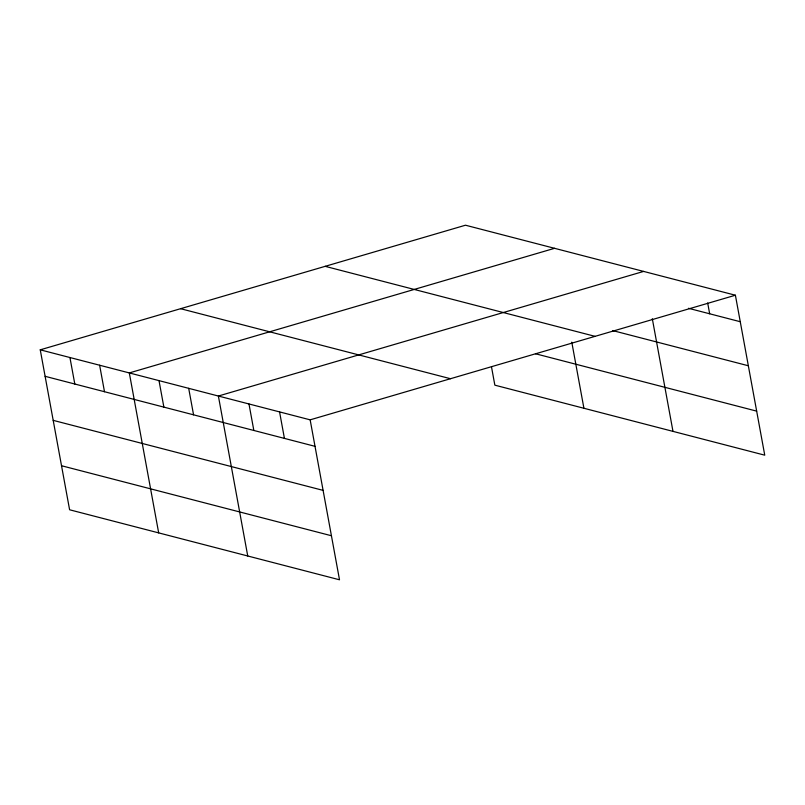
<?xml version="1.0" encoding="UTF-8"?>
<svg xmlns="http://www.w3.org/2000/svg" width="805" height="805" viewBox="0 0 805 805"><rect width="100%" height="100%" fill="white"/><g stroke="black" fill="none" stroke-linecap="round" stroke-linejoin="round"><path stroke-width="1.21" d="M40.25 349.823L310.156 419.838L339.509 579.791L69.602 509.776L40.25 349.823L465.491 225.209L735.398 295.224L764.75 455.177L494.844 385.162L491.483 366.808M554.554 248.312L129.313 372.926L158.676 532.88M643.628 271.416L218.386 396.03L247.739 555.983M310.156 419.838L735.398 295.224M688.486 308.295L740.258 321.718M612.635 330.563L748.338 365.762M325.16 266.334L595.066 336.349M535.456 353.747L756.67 411.134M180.582 308.697L450.478 378.712M45.11 376.317L315.017 446.332M53.2 420.361L323.097 490.376M61.522 465.733L331.429 535.748M707.676 302.952L709.668 313.789M652.312 318.71L672.98 431.369M571.781 342.155L583.917 408.266M279.566 411.908L284.427 438.403M248.976 403.969L253.837 430.464M188.692 388.332L193.562 414.827M159.008 380.634L163.868 407.129M99.629 365.228L104.489 391.723M69.934 357.521L74.805 384.025"/></g></svg>
